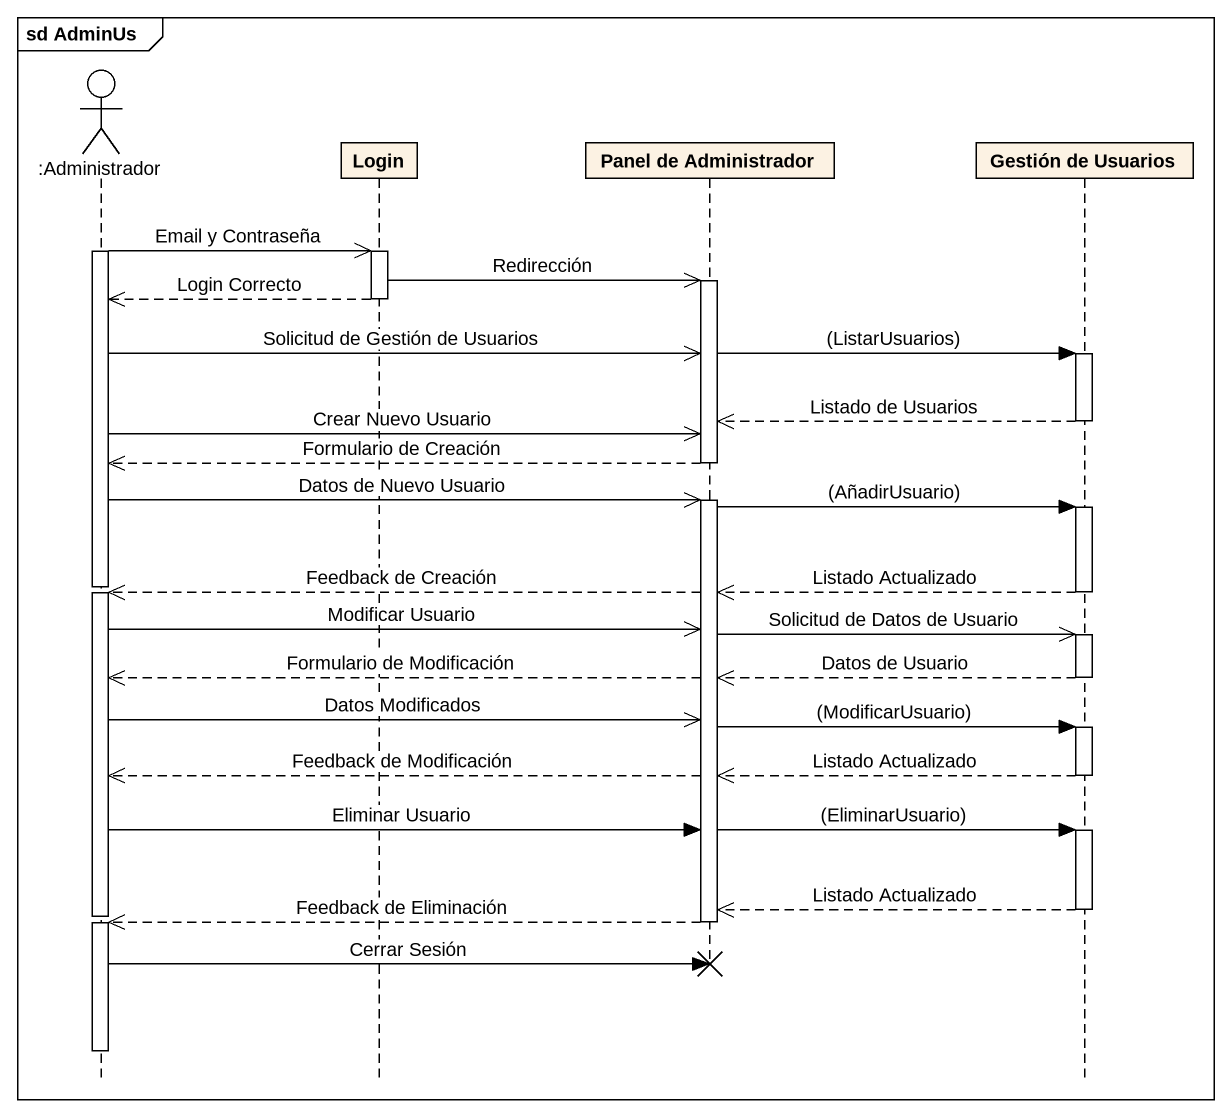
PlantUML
@startuml
mainframe sd AdminUs
hide footbox
actor ":Administrador" as Administrador
participant Login
participant "Panel de Administrador" as Panel_de_Administrador
participant "Gestión de Usuarios" as Gestión_de_Usuarios

activate Administrador
Administrador ->> Login : Email y Contraseña
activate Login
Login ->> Panel_de_Administrador : Redirección
activate Panel_de_Administrador
Login -->> Administrador : Login Correcto
deactivate Login
Administrador ->> Panel_de_Administrador : Solicitud de Gestión de Usuarios
Panel_de_Administrador -> Gestión_de_Usuarios : (ListarUsuarios)
activate Gestión_de_Usuarios
Gestión_de_Usuarios -->> Panel_de_Administrador : Listado de Usuarios
deactivate Gestión_de_Usuarios
Administrador ->> Panel_de_Administrador : Crear Nuevo Usuario
Panel_de_Administrador -->> Administrador : Formulario de Creación
deactivate Panel_de_Administrador
Administrador ->> Panel_de_Administrador : Datos de Nuevo Usuario
activate Panel_de_Administrador
Panel_de_Administrador -> Gestión_de_Usuarios : (AñadirUsuario)
activate Gestión_de_Usuarios
deactivate Administrador
Panel_de_Administrador -->> Administrador : Feedback de Creación
Gestión_de_Usuarios -->> Panel_de_Administrador : Listado Actualizado
deactivate Gestión_de_Usuarios
activate Administrador
Administrador ->> Panel_de_Administrador : Modificar Usuario
Panel_de_Administrador ->> Gestión_de_Usuarios : Solicitud de Datos de Usuario
activate Gestión_de_Usuarios
Panel_de_Administrador -->> Administrador : Formulario de Modificación
Gestión_de_Usuarios -->> Panel_de_Administrador : Datos de Usuario
deactivate Gestión_de_Usuarios
Administrador ->> Panel_de_Administrador : Datos Modificados
Panel_de_Administrador -> Gestión_de_Usuarios : (ModificarUsuario)
activate Gestión_de_Usuarios
Panel_de_Administrador -->> Administrador : Feedback de Modificación
Gestión_de_Usuarios -->> Panel_de_Administrador : Listado Actualizado
deactivate Gestión_de_Usuarios
Administrador -> Panel_de_Administrador : Eliminar Usuario
Panel_de_Administrador -> Gestión_de_Usuarios : (EliminarUsuario)
activate Gestión_de_Usuarios
Gestión_de_Usuarios -->> Panel_de_Administrador : Listado Actualizado
deactivate Gestión_de_Usuarios
deactivate Administrador
Panel_de_Administrador -->> Administrador : Feedback de Eliminación
deactivate Panel_de_Administrador
activate Administrador
Administrador -> Panel_de_Administrador !! : Cerrar Sesión
deactivate Administrador
@enduml
